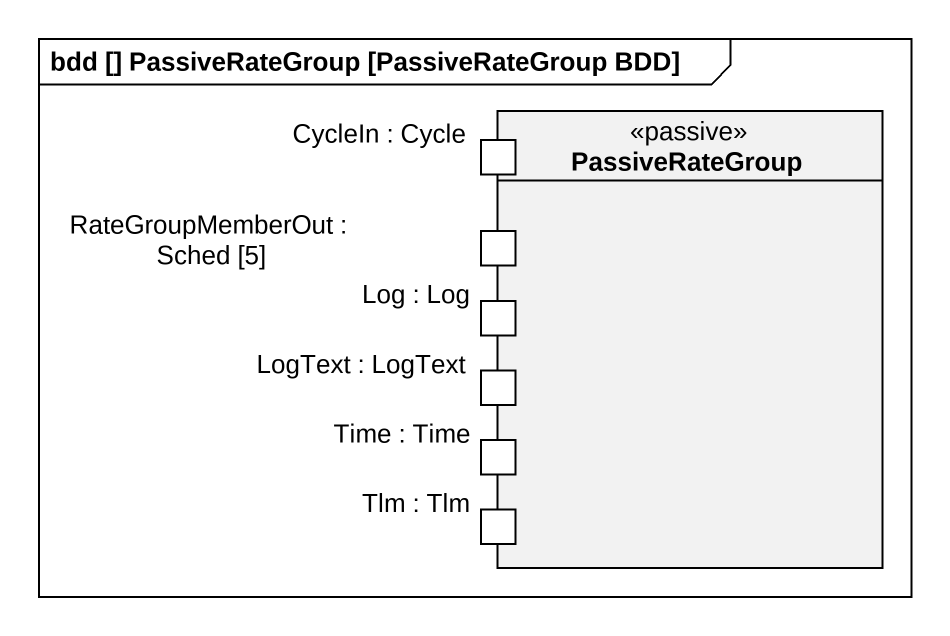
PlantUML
@startuml
mainframe bdd [] PassiveRateGroup [PassiveRateGroup BDD]
rectangle PassiveRateGroup <<passive>> {
  port "CycleIn : Cycle" as CycleIn_Cycle
  port "RateGroupMemberOut : Sched [5]" as RateGroupMemberOut_Sched_5
  port "Log : Log" as Log_Log
  port "LogText : LogText" as LogText_LogText
  port "Time : Time" as Time_Time
  port "Tlm : Tlm" as Tlm_Tlm
}
@enduml
